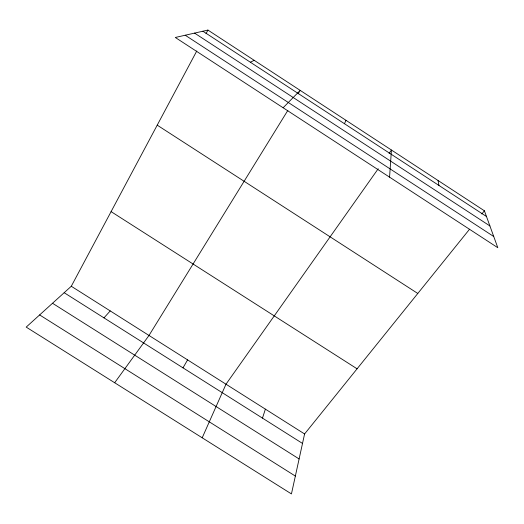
<?xml version="1.0" encoding="UTF-8"?>
<svg xmlns="http://www.w3.org/2000/svg" width="524" height="524" viewBox="0 0 524 524"><rect width="100%" height="100%" fill="white"/><g stroke="black" fill="none" stroke-linecap="round" stroke-linejoin="round"><path stroke-width="0.79" d="M389.561 177.151L391.441 150.028L389.083 153.368M469.537 229.243L304.588 433.957L291.442 493.922L26.2 327.107L71.284 286.261L196.775 50.992M262.472 418.113L265.386 409.139M344.491 123.73L345.945 120.291M202.205 437.795L225.995 384.203L378.223 168.735M206.011 33.687L207.93 30.078L484.405 210.792L497.8 247.714L175.304 37.473L207.93 30.078M183 367.855L187.585 359.89M287.859 110.381L148.999 335.458L114.664 382.743M298.071 93.835L300.193 90.383L283.124 107.761M481.838 213.975L484.405 210.792M103.968 317.878L110.23 310.915M250.367 62.232L254.192 60.312M64.17 292.706L302.512 443.435M52.518 303.265L299.106 458.945M39.641 314.931L295.353 476.074M71.284 286.261L304.588 433.957M111.095 211.624L357.08 368.811M157.22 125.151L417.785 293.466M202.899 31.217L486.475 216.504M194.561 33.104L489.901 225.942M185.214 35.226L493.739 236.521M438.051 180.498L438.948 185.45"/></g></svg>
